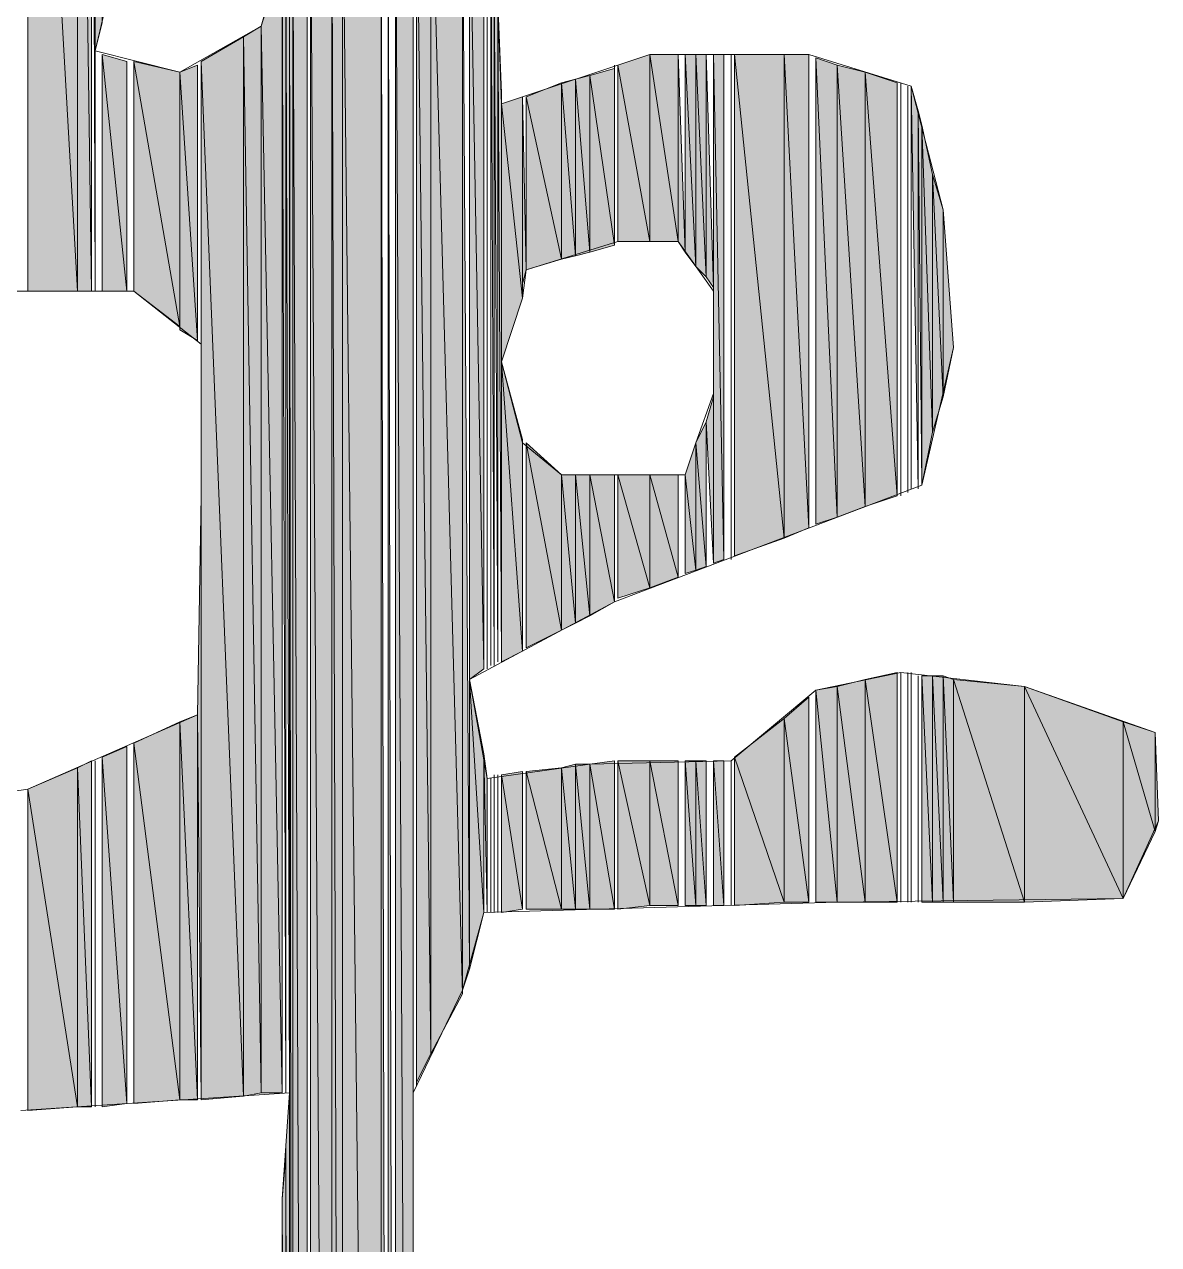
# Model space of a CAD drawing. Header units: millimetres. Extents: x -30643 to 86172, y -19411 to 63186.
# Drawn here: x 83473.8 to 83699.6, y 2570.2 to 2813.3 of the extents above; entities that cross this region are included whole.
import ezdxf

# ---------------------------------------------------------------- set-up
doc = ezdxf.new("R2010")
doc.units = ezdxf.units.MM

msp = doc.modelspace()

# ---------------------------------------------------------------- hatches: boundary and pattern name
h = msp.add_hatch(color=0)
h.dxf.hatch_style = 2
h.paths.add_polyline_path([(83487.83, 2760.15), (83487.83, 2980.4), (83487.12, 2976.18)])
h = msp.add_hatch(color=0)
h.dxf.hatch_style = 2
h.paths.add_polyline_path([(83487.83, 2808), (83489.23, 2813.63), (83487.83, 2980.4)])
h = msp.add_hatch(color=0)
h.dxf.hatch_style = 2
h.paths.add_polyline_path([(83487.12, 2760.15), (83487.12, 2976.18), (83484.31, 2957.88)])
h = msp.add_hatch(color=0)
h.dxf.hatch_style = 2
h.paths.add_polyline_path([(83484.31, 2760.15), (83484.31, 2957.88), (83484.31, 2936.07)])
h = msp.add_hatch(color=0)
h.dxf.hatch_style = 2
h.paths.add_polyline_path([(83484.31, 2760.15), (83487.12, 2760.15), (83484.31, 2957.88)])
h = msp.add_hatch(color=0)
h.dxf.hatch_style = 2
h.paths.add_polyline_path([(83484.31, 2760.15), (83484.31, 2936.07), (83474.46, 2934.66)])
h = msp.add_hatch(color=0)
h.dxf.hatch_style = 2
h.paths.add_polyline_path([(83474.46, 2760.15), (83484.31, 2760.15), (83474.46, 2934.66)])
h = msp.add_hatch(color=0)
h.dxf.hatch_style = 2
h.paths.add_polyline_path([(83551.16, 2182.43), (83551.16, 2849.51), (83547.64, 2848.81)])
h = msp.add_hatch(color=0)
h.dxf.hatch_style = 2
h.paths.add_polyline_path([(83551.16, 2337.94), (83551.16, 2389.31), (83551.16, 2849.51)])
h = msp.add_hatch(color=0)
h.dxf.hatch_style = 2
h.paths.add_polyline_path([(83554.68, 2608.15), (83554.68, 2850.92), (83551.86, 2850.22)])
h = msp.add_hatch(color=0)
h.dxf.hatch_style = 2
h.paths.add_polyline_path([(83551.86, 2602.52), (83554.68, 2608.15), (83551.86, 2850.22)])
h = msp.add_hatch(color=0)
h.dxf.hatch_style = 2
h.paths.add_polyline_path([(83554.68, 2608.15), (83561.01, 2620.12), (83554.68, 2850.92)])
h = msp.add_hatch(color=0)
h.dxf.hatch_style = 2
h.paths.add_polyline_path([(83561.01, 2620.12), (83561.01, 2844.59), (83554.68, 2850.92)])
h = msp.add_hatch(color=0)
h.dxf.hatch_style = 2
h.paths.add_polyline_path([(83544.83, 2164.13), (83544.83, 2848.11), (83537.09, 2846.7)])
h = msp.add_hatch(color=0)
h.dxf.hatch_style = 2
h.paths.add_polyline_path([(83544.83, 2164.13), (83546.23, 2166.24), (83544.83, 2848.11)])
h = msp.add_hatch(color=0)
h.dxf.hatch_style = 2
h.paths.add_polyline_path([(83546.23, 2166.24), (83547.64, 2168.35), (83546.23, 2848.81)])
h = msp.add_hatch(color=0)
h.dxf.hatch_style = 2
h.paths.add_polyline_path([(83547.64, 2168.35), (83551.16, 2182.43), (83547.64, 2848.81)])
h = msp.add_hatch(color=0)
h.dxf.hatch_style = 2
h.paths.add_polyline_path([(83530.05, 2165.54), (83530.05, 2845.29), (83527.23, 2835.44)])
h = msp.add_hatch(color=0)
h.dxf.hatch_style = 2
h.paths.add_polyline_path([(83534.97, 2157.8), (83534.97, 2846), (83530.75, 2845.29)])
h = msp.add_hatch(color=0)
h.dxf.hatch_style = 2
h.paths.add_polyline_path([(83530.75, 2164.13), (83534.97, 2157.8), (83530.75, 2845.29)])
h = msp.add_hatch(color=0)
h.dxf.hatch_style = 2
h.paths.add_polyline_path([(83537.09, 2154.28), (83537.09, 2846.7), (83534.97, 2846)])
h = msp.add_hatch(color=0)
h.dxf.hatch_style = 2
h.paths.add_polyline_path([(83534.97, 2157.8), (83537.09, 2154.28), (83534.97, 2846)])
h = msp.add_hatch(color=0)
h.dxf.hatch_style = 2
h.paths.add_polyline_path([(83537.09, 2154.28), (83544.83, 2164.13), (83537.09, 2846.7)])
h = msp.add_hatch(color=0)
h.dxf.hatch_style = 2
h.paths.add_polyline_path([(83561.01, 2620.82), (83562.42, 2625.04), (83561.01, 2844.59)])
h = msp.add_hatch(color=0)
h.dxf.hatch_style = 2
h.paths.add_polyline_path([(83562.42, 2682.74), (83565.23, 2684.85), (83562.42, 2843.18)])
h = msp.add_hatch(color=0)
h.dxf.hatch_style = 2
h.paths.add_polyline_path([(83565.23, 2684.85), (83565.23, 2840.37), (83562.42, 2843.18)])
h = msp.add_hatch(color=0)
h.dxf.hatch_style = 2
h.paths.add_polyline_path([(83567.34, 2685.56), (83567.34, 2827), (83566.64, 2839.66)])
h = msp.add_hatch(color=0)
h.dxf.hatch_style = 2
h.paths.add_polyline_path([(83527.23, 2190.87), (83527.23, 2835.44), (83526.53, 2833.33)])
h = msp.add_hatch(color=0)
h.dxf.hatch_style = 2
h.paths.add_polyline_path([(83527.23, 2190.87), (83530.05, 2165.54), (83527.23, 2835.44)])
h = msp.add_hatch(color=0)
h.dxf.hatch_style = 2
h.paths.add_polyline_path([(83526.53, 2600.41), (83526.53, 2833.33), (83525.83, 2831.22)])
h = msp.add_hatch(color=0)
h.dxf.hatch_style = 2
h.paths.add_polyline_path([(83526.53, 2196.5), (83527.23, 2190.87), (83526.53, 2833.33)])
h = msp.add_hatch(color=0)
h.dxf.hatch_style = 2
h.paths.add_polyline_path([(83525.83, 2600.41), (83525.83, 2830.52), (83525.12, 2828.4)])
h = msp.add_hatch(color=0)
h.dxf.hatch_style = 2
h.paths.add_polyline_path([(83525.12, 2600.41), (83525.12, 2828.4), (83525.12, 2826.29)])
h = msp.add_hatch(color=0)
h.dxf.hatch_style = 2
h.paths.add_polyline_path([(83525.12, 2600.41), (83525.12, 2826.29), (83520.9, 2812.92)])
h = msp.add_hatch(color=0)
h.dxf.hatch_style = 2
h.paths.add_polyline_path([(83568.05, 2686.26), (83568.05, 2817.85), (83567.34, 2827)])
h = msp.add_hatch(color=0)
h.dxf.hatch_style = 2
h.paths.add_polyline_path([(83568.75, 2686.26), (83568.75, 2799.55), (83568.05, 2817.85)])
h = msp.add_hatch(color=0)
h.dxf.hatch_style = 2
h.paths.add_polyline_path([(83520.9, 2600.41), (83520.9, 2812.92), (83517.38, 2810.81)])
h = msp.add_hatch(color=0)
h.dxf.hatch_style = 2
h.paths.add_polyline_path([(83520.9, 2600.41), (83525.12, 2600.41), (83520.9, 2812.92)])
h = msp.add_hatch(color=0)
h.dxf.hatch_style = 2
h.paths.add_polyline_path([(83517.38, 2599.71), (83517.38, 2810.81), (83508.94, 2805.89)])
h = msp.add_hatch(color=0)
h.dxf.hatch_style = 2
h.paths.add_polyline_path([(83517.38, 2599.71), (83520.9, 2600.41), (83517.38, 2810.81)])
h = msp.add_hatch(color=0)
h.dxf.hatch_style = 2
h.paths.add_polyline_path([(83489.23, 2760.15), (83494.16, 2760.15), (83489.23, 2807.29)])
h = msp.add_hatch(color=0)
h.dxf.hatch_style = 2
h.paths.add_polyline_path([(83494.16, 2760.15), (83494.16, 2805.89), (83489.23, 2807.29)])
h = msp.add_hatch(color=0)
h.dxf.hatch_style = 2
h.paths.add_polyline_path([(83495.57, 2760.15), (83504.72, 2753.11), (83495.57, 2805.89)])
h = msp.add_hatch(color=0)
h.dxf.hatch_style = 2
h.paths.add_polyline_path([(83504.72, 2753.11), (83504.72, 2803.78), (83495.57, 2805.89)])
h = msp.add_hatch(color=0)
h.dxf.hatch_style = 2
h.paths.add_polyline_path([(83508.94, 2599.01), (83517.38, 2599.71), (83508.94, 2805.89)])
h = msp.add_hatch(color=0)
h.dxf.hatch_style = 2
h.paths.add_polyline_path([(83598.3, 2770), (83598.3, 2807.29), (83591.97, 2805.18)])
h = msp.add_hatch(color=0)
h.dxf.hatch_style = 2
h.paths.add_polyline_path([(83598.3, 2770), (83603.93, 2770), (83598.3, 2807.29)])
h = msp.add_hatch(color=0)
h.dxf.hatch_style = 2
h.paths.add_polyline_path([(83603.93, 2770), (83603.93, 2807.29), (83598.3, 2807.29)])
h = msp.add_hatch(color=0)
h.dxf.hatch_style = 2
h.paths.add_polyline_path([(83603.93, 2770), (83605.34, 2767.89), (83603.93, 2807.29)])
h = msp.add_hatch(color=0)
h.dxf.hatch_style = 2
h.paths.add_polyline_path([(83605.34, 2767.89), (83607.45, 2765.07), (83605.34, 2807.29)])
h = msp.add_hatch(color=0)
h.dxf.hatch_style = 2
h.paths.add_polyline_path([(83607.45, 2765.07), (83607.45, 2807.29), (83605.34, 2807.29)])
h = msp.add_hatch(color=0)
h.dxf.hatch_style = 2
h.paths.add_polyline_path([(83607.45, 2765.07), (83609.56, 2762.96), (83607.45, 2807.29)])
h = msp.add_hatch(color=0)
h.dxf.hatch_style = 2
h.paths.add_polyline_path([(83609.56, 2762.96), (83609.56, 2807.29), (83607.45, 2807.29)])
h = msp.add_hatch(color=0)
h.dxf.hatch_style = 2
h.paths.add_polyline_path([(83609.56, 2762.96), (83610.97, 2760.85), (83609.56, 2807.29)])
h = msp.add_hatch(color=0)
h.dxf.hatch_style = 2
h.paths.add_polyline_path([(83610.97, 2705.96), (83613.08, 2706.67), (83610.97, 2807.29)])
h = msp.add_hatch(color=0)
h.dxf.hatch_style = 2
h.paths.add_polyline_path([(83613.08, 2706.67), (83613.08, 2807.29), (83610.97, 2807.29)])
h = msp.add_hatch(color=0)
h.dxf.hatch_style = 2
h.paths.add_polyline_path([(83615.19, 2707.37), (83625.04, 2710.89), (83615.19, 2807.29)])
h = msp.add_hatch(color=0)
h.dxf.hatch_style = 2
h.paths.add_polyline_path([(83625.04, 2710.89), (83625.04, 2807.29), (83615.19, 2807.29)])
h = msp.add_hatch(color=0)
h.dxf.hatch_style = 2
h.paths.add_polyline_path([(83625.04, 2710.89), (83629.97, 2713), (83625.04, 2807.29)])
h = msp.add_hatch(color=0)
h.dxf.hatch_style = 2
h.paths.add_polyline_path([(83629.97, 2713), (83629.97, 2807.29), (83625.04, 2807.29)])
h = msp.add_hatch(color=0)
h.dxf.hatch_style = 2
h.paths.add_polyline_path([(83631.38, 2713.7), (83635.6, 2715.11), (83631.38, 2806.59)])
h = msp.add_hatch(color=0)
h.dxf.hatch_style = 2
h.paths.add_polyline_path([(83635.6, 2715.11), (83635.6, 2805.18), (83631.38, 2806.59)])
h = msp.add_hatch(color=0)
h.dxf.hatch_style = 2
h.paths.add_polyline_path([(83508.23, 2750.3), (83508.23, 2805.18), (83504.72, 2803.78)])
h = msp.add_hatch(color=0)
h.dxf.hatch_style = 2
h.paths.add_polyline_path([(83504.72, 2752.41), (83508.23, 2750.3), (83504.72, 2803.78)])
h = msp.add_hatch(color=0)
h.dxf.hatch_style = 2
h.paths.add_polyline_path([(83591.27, 2769.3), (83591.27, 2804.48), (83586.34, 2803.07)])
h = msp.add_hatch(color=0)
h.dxf.hatch_style = 2
h.paths.add_polyline_path([(83591.97, 2770), (83598.3, 2770), (83591.97, 2805.18)])
h = msp.add_hatch(color=0)
h.dxf.hatch_style = 2
h.paths.add_polyline_path([(83635.6, 2715.11), (83641.23, 2717.22), (83635.6, 2805.18)])
h = msp.add_hatch(color=0)
h.dxf.hatch_style = 2
h.paths.add_polyline_path([(83641.23, 2717.22), (83641.23, 2803.78), (83635.6, 2805.18)])
h = msp.add_hatch(color=0)
h.dxf.hatch_style = 2
h.paths.add_polyline_path([(83641.23, 2717.22), (83647.56, 2719.33), (83641.23, 2803.78)])
h = msp.add_hatch(color=0)
h.dxf.hatch_style = 2
h.paths.add_polyline_path([(83647.56, 2719.33), (83647.56, 2801.66), (83641.23, 2803.78)])
h = msp.add_hatch(color=0)
h.dxf.hatch_style = 2
h.paths.add_polyline_path([(83580.71, 2766.48), (83580.71, 2801.66), (83573.68, 2798.85)])
h = msp.add_hatch(color=0)
h.dxf.hatch_style = 2
h.paths.add_polyline_path([(83583.53, 2767.18), (83583.53, 2802.37), (83580.71, 2801.66)])
h = msp.add_hatch(color=0)
h.dxf.hatch_style = 2
h.paths.add_polyline_path([(83580.71, 2766.48), (83583.53, 2767.18), (83580.71, 2801.66)])
h = msp.add_hatch(color=0)
h.dxf.hatch_style = 2
h.paths.add_polyline_path([(83586.34, 2767.89), (83586.34, 2803.07), (83583.53, 2802.37)])
h = msp.add_hatch(color=0)
h.dxf.hatch_style = 2
h.paths.add_polyline_path([(83583.53, 2767.18), (83586.34, 2767.89), (83583.53, 2802.37)])
h = msp.add_hatch(color=0)
h.dxf.hatch_style = 2
h.paths.add_polyline_path([(83586.34, 2767.89), (83591.27, 2769.3), (83586.34, 2803.07)])
h = msp.add_hatch(color=0)
h.dxf.hatch_style = 2
h.paths.add_polyline_path([(83651.78, 2720.74), (83651.78, 2796.04), (83650.38, 2800.96)])
h = msp.add_hatch(color=0)
h.dxf.hatch_style = 2
h.paths.add_polyline_path([(83568.75, 2746.07), (83568.75, 2797.44), (83568.75, 2799.55)])
h = msp.add_hatch(color=0)
h.dxf.hatch_style = 2
h.paths.add_polyline_path([(83572.97, 2758.74), (83572.97, 2798.85), (83568.75, 2797.44)])
h = msp.add_hatch(color=0)
h.dxf.hatch_style = 2
h.paths.add_polyline_path([(83572.97, 2758.74), (83572.97, 2761.56), (83572.97, 2798.85)])
h = msp.add_hatch(color=0)
h.dxf.hatch_style = 2
h.paths.add_polyline_path([(83572.97, 2761.56), (83573.68, 2764.37), (83572.97, 2798.85)])
h = msp.add_hatch(color=0)
h.dxf.hatch_style = 2
h.paths.add_polyline_path([(83573.68, 2764.37), (83580.71, 2766.48), (83573.68, 2798.85)])
h = msp.add_hatch(color=0)
h.dxf.hatch_style = 2
h.paths.add_polyline_path([(83568.75, 2746.07), (83572.97, 2758.74), (83568.75, 2797.44)])
h = msp.add_hatch(color=0)
h.dxf.hatch_style = 2
h.paths.add_polyline_path([(83652.49, 2721.45), (83652.49, 2793.22), (83651.78, 2796.04)])
h = msp.add_hatch(color=0)
h.dxf.hatch_style = 2
h.paths.add_polyline_path([(83652.49, 2721.45), (83654.6, 2732), (83652.49, 2793.22)])
h = msp.add_hatch(color=0)
h.dxf.hatch_style = 2
h.paths.add_polyline_path([(83654.6, 2732), (83654.6, 2783.37), (83652.49, 2793.22)])
h = msp.add_hatch(color=0)
h.dxf.hatch_style = 2
h.paths.add_polyline_path([(83654.6, 2732), (83656.71, 2739.04), (83654.6, 2783.37)])
h = msp.add_hatch(color=0)
h.dxf.hatch_style = 2
h.paths.add_polyline_path([(83656.71, 2739.04), (83656.71, 2776.33), (83654.6, 2783.37)])
h = msp.add_hatch(color=0)
h.dxf.hatch_style = 2
h.paths.add_polyline_path([(83656.71, 2739.04), (83658.82, 2748.89), (83656.71, 2776.33)])
h = msp.add_hatch(color=0)
h.dxf.hatch_style = 2
h.paths.add_polyline_path([(83568.75, 2686.26), (83572.97, 2688.37), (83568.75, 2746.07)])
h = msp.add_hatch(color=0)
h.dxf.hatch_style = 2
h.paths.add_polyline_path([(83572.97, 2688.37), (83572.97, 2730.59), (83568.75, 2746.07)])
h = msp.add_hatch(color=0)
h.dxf.hatch_style = 2
h.paths.add_polyline_path([(83610.97, 2705.96), (83610.97, 2739.04), (83609.56, 2734.11)])
h = msp.add_hatch(color=0)
h.dxf.hatch_style = 2
h.paths.add_polyline_path([(83609.56, 2705.26), (83609.56, 2734.11), (83607.45, 2729.89)])
h = msp.add_hatch(color=0)
h.dxf.hatch_style = 2
h.paths.add_polyline_path([(83573.68, 2689.08), (83580.71, 2692.59), (83573.68, 2729.89)])
h = msp.add_hatch(color=0)
h.dxf.hatch_style = 2
h.paths.add_polyline_path([(83580.71, 2692.59), (83580.71, 2723.56), (83573.68, 2729.89)])
h = msp.add_hatch(color=0)
h.dxf.hatch_style = 2
h.paths.add_polyline_path([(83607.45, 2704.56), (83607.45, 2729.89), (83605.34, 2723.56)])
h = msp.add_hatch(color=0)
h.dxf.hatch_style = 2
h.paths.add_polyline_path([(83607.45, 2704.56), (83609.56, 2705.26), (83607.45, 2729.89)])
h = msp.add_hatch(color=0)
h.dxf.hatch_style = 2
h.paths.add_polyline_path([(83580.71, 2692.59), (83583.53, 2694), (83580.71, 2723.56)])
h = msp.add_hatch(color=0)
h.dxf.hatch_style = 2
h.paths.add_polyline_path([(83583.53, 2694), (83583.53, 2723.56), (83580.71, 2723.56)])
h = msp.add_hatch(color=0)
h.dxf.hatch_style = 2
h.paths.add_polyline_path([(83583.53, 2694), (83586.34, 2695.41), (83583.53, 2723.56)])
h = msp.add_hatch(color=0)
h.dxf.hatch_style = 2
h.paths.add_polyline_path([(83586.34, 2695.41), (83586.34, 2723.56), (83583.53, 2723.56)])
h = msp.add_hatch(color=0)
h.dxf.hatch_style = 2
h.paths.add_polyline_path([(83586.34, 2695.41), (83591.27, 2698.22), (83586.34, 2723.56)])
h = msp.add_hatch(color=0)
h.dxf.hatch_style = 2
h.paths.add_polyline_path([(83591.27, 2698.22), (83591.27, 2723.56), (83586.34, 2723.56)])
h = msp.add_hatch(color=0)
h.dxf.hatch_style = 2
h.paths.add_polyline_path([(83591.97, 2698.93), (83598.3, 2701.04), (83591.97, 2723.56)])
h = msp.add_hatch(color=0)
h.dxf.hatch_style = 2
h.paths.add_polyline_path([(83598.3, 2701.04), (83598.3, 2723.56), (83591.97, 2723.56)])
h = msp.add_hatch(color=0)
h.dxf.hatch_style = 2
h.paths.add_polyline_path([(83598.3, 2701.04), (83603.93, 2703.15), (83598.3, 2723.56)])
h = msp.add_hatch(color=0)
h.dxf.hatch_style = 2
h.paths.add_polyline_path([(83603.93, 2703.15), (83603.93, 2723.56), (83598.3, 2723.56)])
h = msp.add_hatch(color=0)
h.dxf.hatch_style = 2
h.paths.add_polyline_path([(83605.34, 2703.85), (83607.45, 2704.56), (83605.34, 2723.56)])
h = msp.add_hatch(color=0)
h.dxf.hatch_style = 2
h.paths.add_polyline_path([(83508.94, 2599.01), (83508.94, 2719.33), (83508.23, 2675.71)])
h = msp.add_hatch(color=0)
h.dxf.hatch_style = 2
h.paths.add_polyline_path([(83647.56, 2638.41), (83647.56, 2684.15), (83641.23, 2682.74)])
h = msp.add_hatch(color=0)
h.dxf.hatch_style = 2
h.paths.add_polyline_path([(83562.42, 2625.04), (83565.23, 2636.3), (83562.42, 2682.74)])
h = msp.add_hatch(color=0)
h.dxf.hatch_style = 2
h.paths.add_polyline_path([(83565.23, 2636.3), (83565.23, 2667.97), (83562.42, 2682.74)])
h = msp.add_hatch(color=0)
h.dxf.hatch_style = 2
h.paths.add_polyline_path([(83641.23, 2638.41), (83641.23, 2682.74), (83635.6, 2681.34)])
h = msp.add_hatch(color=0)
h.dxf.hatch_style = 2
h.paths.add_polyline_path([(83641.23, 2638.41), (83647.56, 2638.41), (83641.23, 2682.74)])
h = msp.add_hatch(color=0)
h.dxf.hatch_style = 2
h.paths.add_polyline_path([(83652.49, 2638.41), (83654.6, 2638.41), (83652.49, 2683.45)])
h = msp.add_hatch(color=0)
h.dxf.hatch_style = 2
h.paths.add_polyline_path([(83654.6, 2638.41), (83654.6, 2683.45), (83652.49, 2683.45)])
h = msp.add_hatch(color=0)
h.dxf.hatch_style = 2
h.paths.add_polyline_path([(83654.6, 2638.41), (83656.71, 2638.41), (83654.6, 2683.45)])
h = msp.add_hatch(color=0)
h.dxf.hatch_style = 2
h.paths.add_polyline_path([(83656.71, 2638.41), (83656.71, 2683.45), (83654.6, 2683.45)])
h = msp.add_hatch(color=0)
h.dxf.hatch_style = 2
h.paths.add_polyline_path([(83656.71, 2638.41), (83658.82, 2638.41), (83656.71, 2683.45)])
h = msp.add_hatch(color=0)
h.dxf.hatch_style = 2
h.paths.add_polyline_path([(83658.82, 2638.41), (83658.82, 2682.74), (83656.71, 2683.45)])
h = msp.add_hatch(color=0)
h.dxf.hatch_style = 2
h.paths.add_polyline_path([(83658.82, 2638.41), (83672.9, 2638.41), (83658.82, 2682.74)])
h = msp.add_hatch(color=0)
h.dxf.hatch_style = 2
h.paths.add_polyline_path([(83672.9, 2638.41), (83672.9, 2681.34), (83658.82, 2682.74)])
h = msp.add_hatch(color=0)
h.dxf.hatch_style = 2
h.paths.add_polyline_path([(83629.97, 2638.41), (83629.97, 2679.22), (83625.04, 2675)])
h = msp.add_hatch(color=0)
h.dxf.hatch_style = 2
h.paths.add_polyline_path([(83635.6, 2638.41), (83635.6, 2681.34), (83631.38, 2680.63)])
h = msp.add_hatch(color=0)
h.dxf.hatch_style = 2
h.paths.add_polyline_path([(83631.38, 2638.41), (83635.6, 2638.41), (83631.38, 2680.63)])
h = msp.add_hatch(color=0)
h.dxf.hatch_style = 2
h.paths.add_polyline_path([(83635.6, 2638.41), (83641.23, 2638.41), (83635.6, 2681.34)])
h = msp.add_hatch(color=0)
h.dxf.hatch_style = 2
h.paths.add_polyline_path([(83672.9, 2638.41), (83692.6, 2639.11), (83672.9, 2681.34)])
h = msp.add_hatch(color=0)
h.dxf.hatch_style = 2
h.paths.add_polyline_path([(83692.6, 2639.11), (83692.6, 2674.3), (83672.9, 2681.34)])
h = msp.add_hatch(color=0)
h.dxf.hatch_style = 2
h.paths.add_polyline_path([(83508.23, 2599.01), (83508.23, 2675.71), (83504.72, 2674.3)])
h = msp.add_hatch(color=0)
h.dxf.hatch_style = 2
h.paths.add_polyline_path([(83625.04, 2638.41), (83625.04, 2675), (83615.19, 2667.26)])
h = msp.add_hatch(color=0)
h.dxf.hatch_style = 2
h.paths.add_polyline_path([(83625.04, 2638.41), (83629.97, 2638.41), (83625.04, 2675)])
h = msp.add_hatch(color=0)
h.dxf.hatch_style = 2
h.paths.add_polyline_path([(83504.72, 2599.01), (83504.72, 2674.3), (83495.57, 2670.08)])
h = msp.add_hatch(color=0)
h.dxf.hatch_style = 2
h.paths.add_polyline_path([(83504.72, 2599.01), (83508.23, 2599.01), (83504.72, 2674.3)])
h = msp.add_hatch(color=0)
h.dxf.hatch_style = 2
h.paths.add_polyline_path([(83692.6, 2639.11), (83698.93, 2652.48), (83692.6, 2674.3)])
h = msp.add_hatch(color=0)
h.dxf.hatch_style = 2
h.paths.add_polyline_path([(83698.93, 2652.48), (83698.93, 2672.19), (83692.6, 2674.3)])
h = msp.add_hatch(color=0)
h.dxf.hatch_style = 2
h.paths.add_polyline_path([(83698.93, 2652.48), (83699.63, 2654.6), (83698.93, 2672.19)])
h = msp.add_hatch(color=0)
h.dxf.hatch_style = 2
h.paths.add_polyline_path([(83495.57, 2598.3), (83504.72, 2599.01), (83495.57, 2670.08)])
h = msp.add_hatch(color=0)
h.dxf.hatch_style = 2
h.paths.add_polyline_path([(83494.16, 2598.3), (83494.16, 2669.37), (83489.23, 2667.26)])
h = msp.add_hatch(color=0)
h.dxf.hatch_style = 2
h.paths.add_polyline_path([(83489.23, 2597.6), (83494.16, 2598.3), (83489.23, 2667.26)])
h = msp.add_hatch(color=0)
h.dxf.hatch_style = 2
h.paths.add_polyline_path([(83565.94, 2636.3), (83565.94, 2663.04), (83565.23, 2667.97)])
h = msp.add_hatch(color=0)
h.dxf.hatch_style = 2
h.paths.add_polyline_path([(83615.19, 2637.71), (83625.04, 2638.41), (83615.19, 2667.26)])
h = msp.add_hatch(color=0)
h.dxf.hatch_style = 2
h.paths.add_polyline_path([(83484.31, 2597.6), (83484.31, 2665.15), (83474.46, 2660.93)])
h = msp.add_hatch(color=0)
h.dxf.hatch_style = 2
h.paths.add_polyline_path([(83487.12, 2597.6), (83487.12, 2666.56), (83484.31, 2665.15)])
h = msp.add_hatch(color=0)
h.dxf.hatch_style = 2
h.paths.add_polyline_path([(83484.31, 2597.6), (83487.12, 2597.6), (83484.31, 2665.15)])
h = msp.add_hatch(color=0)
h.dxf.hatch_style = 2
h.paths.add_polyline_path([(83580.71, 2637), (83580.71, 2665.15), (83573.68, 2664.45)])
h = msp.add_hatch(color=0)
h.dxf.hatch_style = 2
h.paths.add_polyline_path([(83583.53, 2637), (83583.53, 2665.85), (83580.71, 2665.15)])
h = msp.add_hatch(color=0)
h.dxf.hatch_style = 2
h.paths.add_polyline_path([(83580.71, 2637), (83583.53, 2637), (83580.71, 2665.15)])
h = msp.add_hatch(color=0)
h.dxf.hatch_style = 2
h.paths.add_polyline_path([(83583.53, 2637), (83586.34, 2637), (83583.53, 2665.85)])
h = msp.add_hatch(color=0)
h.dxf.hatch_style = 2
h.paths.add_polyline_path([(83586.34, 2637), (83586.34, 2665.85), (83583.53, 2665.85)])
h = msp.add_hatch(color=0)
h.dxf.hatch_style = 2
h.paths.add_polyline_path([(83591.27, 2637), (83591.27, 2666.56), (83586.34, 2665.85)])
h = msp.add_hatch(color=0)
h.dxf.hatch_style = 2
h.paths.add_polyline_path([(83586.34, 2637), (83591.27, 2637), (83586.34, 2665.85)])
h = msp.add_hatch(color=0)
h.dxf.hatch_style = 2
h.paths.add_polyline_path([(83591.97, 2637), (83598.3, 2637.71), (83591.97, 2666.56)])
h = msp.add_hatch(color=0)
h.dxf.hatch_style = 2
h.paths.add_polyline_path([(83598.3, 2637.71), (83598.3, 2666.56), (83591.97, 2666.56)])
h = msp.add_hatch(color=0)
h.dxf.hatch_style = 2
h.paths.add_polyline_path([(83598.3, 2637.71), (83603.93, 2637.71), (83598.3, 2666.56)])
h = msp.add_hatch(color=0)
h.dxf.hatch_style = 2
h.paths.add_polyline_path([(83603.93, 2637.71), (83603.93, 2666.56), (83598.3, 2666.56)])
h = msp.add_hatch(color=0)
h.dxf.hatch_style = 2
h.paths.add_polyline_path([(83605.34, 2637.71), (83607.45, 2637.71), (83605.34, 2666.56)])
h = msp.add_hatch(color=0)
h.dxf.hatch_style = 2
h.paths.add_polyline_path([(83607.45, 2637.71), (83607.45, 2666.56), (83605.34, 2666.56)])
h = msp.add_hatch(color=0)
h.dxf.hatch_style = 2
h.paths.add_polyline_path([(83607.45, 2637.71), (83609.56, 2637.71), (83607.45, 2666.56)])
h = msp.add_hatch(color=0)
h.dxf.hatch_style = 2
h.paths.add_polyline_path([(83609.56, 2637.71), (83609.56, 2666.56), (83607.45, 2666.56)])
h = msp.add_hatch(color=0)
h.dxf.hatch_style = 2
h.paths.add_polyline_path([(83610.97, 2637.71), (83613.08, 2637.71), (83610.97, 2666.56)])
h = msp.add_hatch(color=0)
h.dxf.hatch_style = 2
h.paths.add_polyline_path([(83613.08, 2637.71), (83613.08, 2666.56), (83610.97, 2666.56)])
h = msp.add_hatch(color=0)
h.dxf.hatch_style = 2
h.paths.add_polyline_path([(83572.97, 2637), (83572.97, 2664.45), (83568.75, 2663.74)])
h = msp.add_hatch(color=0)
h.dxf.hatch_style = 2
h.paths.add_polyline_path([(83568.75, 2636.3), (83572.97, 2637), (83568.75, 2663.74)])
h = msp.add_hatch(color=0)
h.dxf.hatch_style = 2
h.paths.add_polyline_path([(83573.68, 2637), (83580.71, 2637), (83573.68, 2664.45)])
h = msp.add_hatch(color=0)
h.dxf.hatch_style = 2
h.paths.add_polyline_path([(83474.46, 2596.89), (83484.31, 2597.6), (83474.46, 2660.93)])
h = msp.add_hatch(color=0)
h.dxf.hatch_style = 2
h.paths.add_polyline_path([(83526.53, 2196.5), (83526.53, 2600.41), (83525.83, 2589.86)])
h = msp.add_hatch(color=0)
h.dxf.hatch_style = 2
h.paths.add_polyline_path([(83525.83, 2203.54), (83525.83, 2589.86), (83525.83, 2587.75)])
h = msp.add_hatch(color=0)
h.dxf.hatch_style = 2
h.paths.add_polyline_path([(83525.83, 2203.54), (83526.53, 2196.5), (83525.83, 2589.86)])
h = msp.add_hatch(color=0)
h.dxf.hatch_style = 2
h.paths.add_polyline_path([(83525.83, 2421.68), (83525.83, 2587.75), (83525.12, 2579.3)])
h = msp.add_hatch(color=0)
h.dxf.hatch_style = 2
h.paths.add_polyline_path([(83525.83, 2210.57), (83525.83, 2203.54), (83525.83, 2587.75)])
h = msp.add_hatch(color=0)
h.dxf.hatch_style = 2
h.paths.add_polyline_path([(83525.12, 2461.08), (83525.83, 2421.68), (83525.12, 2579.3)])
h = msp.add_hatch(color=0)
h.dxf.hatch_style = 2
h.paths.add_polyline_path([(83525.12, 2461.08), (83525.12, 2578.6), (83525.12, 2501.19)])

# ---------------------------------------------------------------- linework, layer by layer
at = {"color": 0, "lineweight": 0}
for points in [[(83487.83, 2760.15), (83487.83, 2980.4), (83487.12, 2976.18)], [(83487.83, 2808), (83489.23, 2813.63), (83487.83, 2980.4)], [(83487.12, 2760.15), (83487.12, 2976.18), (83484.31, 2957.88)], [(83487.12, 2760.15), (83487.12, 2976.18)], [(83484.31, 2760.15), (83484.31, 2957.88), (83484.31, 2936.07)], [(83484.31, 2760.15), (83487.12, 2760.15), (83484.31, 2957.88)], [(83484.31, 2760.15), (83484.31, 2936.07), (83474.46, 2934.66)], [(83474.46, 2760.15), (83474.46, 2934.66)], [(83474.46, 2760.15), (83484.31, 2760.15), (83474.46, 2934.66)], [(83484.31, 2760.15), (83484.31, 2936.07)], [(83551.16, 2182.43), (83551.16, 2849.51), (83547.64, 2848.81)], [(83551.16, 2337.94), (83551.16, 2389.31), (83551.16, 2849.51)], [(83551.16, 2389.31), (83551.16, 2849.51)], [(83551.16, 2600.41), (83551.16, 2849.51)], [(83554.68, 2608.15), (83554.68, 2850.92), (83551.86, 2850.22)], [(83551.86, 2601.82), (83551.86, 2850.22)], [(83551.86, 2601.82), (83551.86, 2850.22)], [(83551.86, 2602.52), (83551.86, 2850.22)], [(83551.86, 2602.52), (83554.68, 2608.15), (83551.86, 2850.22)], [(83554.68, 2608.15), (83561.01, 2620.12), (83554.68, 2850.92)], [(83561.01, 2620.12), (83561.01, 2844.59), (83554.68, 2850.92)], [(83544.83, 2164.13), (83544.83, 2848.11), (83537.09, 2846.7)], [(83544.83, 2164.13), (83546.23, 2166.24), (83544.83, 2848.11)], [(83546.23, 2166.24), (83546.23, 2848.81)], [(83546.23, 2166.24), (83547.64, 2168.35), (83546.23, 2848.81)], [(83547.64, 2168.35), (83547.64, 2848.81)], [(83547.64, 2168.35), (83551.16, 2182.43), (83547.64, 2848.81)], [(83530.05, 2165.54), (83530.05, 2845.29), (83527.23, 2835.44)], [(83530.05, 2165.54), (83530.05, 2845.29)], [(83534.97, 2157.8), (83534.97, 2846), (83530.75, 2845.29)], [(83530.75, 2164.13), (83530.75, 2845.29)], [(83530.75, 2164.13), (83534.97, 2157.8), (83530.75, 2845.29)], [(83537.09, 2154.28), (83537.09, 2846.7), (83534.97, 2846)], [(83534.97, 2157.8), (83537.09, 2154.28), (83534.97, 2846)], [(83537.09, 2154.28), (83544.83, 2164.13), (83537.09, 2846.7)], [(83561.01, 2620.12), (83561.01, 2844.59)], [(83561.01, 2620.82), (83561.01, 2844.59)], [(83561.01, 2620.82), (83562.42, 2625.04), (83561.01, 2844.59)], [(83562.42, 2625.04), (83562.42, 2843.18)], [(83562.42, 2682.74), (83565.23, 2684.85), (83562.42, 2843.18)], [(83565.23, 2684.85), (83565.23, 2840.37), (83562.42, 2843.18)], [(83565.23, 2684.85), (83565.23, 2840.37)], [(83565.94, 2684.85), (83565.94, 2839.66)], [(83565.94, 2684.85), (83565.94, 2839.66)], [(83566.64, 2685.56), (83566.64, 2839.66)], [(83566.64, 2685.56), (83566.64, 2839.66)], [(83567.34, 2685.56), (83567.34, 2827), (83566.64, 2839.66)], [(83527.23, 2190.87), (83527.23, 2835.44), (83526.53, 2833.33)], [(83527.23, 2190.87), (83530.05, 2165.54), (83527.23, 2835.44)], [(83526.53, 2600.41), (83526.53, 2833.33), (83525.83, 2831.22)], [(83526.53, 2196.5), (83527.23, 2190.87), (83526.53, 2833.33)], [(83525.83, 2600.41), (83525.83, 2830.52), (83525.12, 2828.4)], [(83525.83, 2600.41), (83525.83, 2831.22)], [(83525.83, 2600.41), (83525.83, 2831.22)], [(83525.83, 2600.41), (83525.83, 2830.52)], [(83525.12, 2600.41), (83525.12, 2828.4), (83525.12, 2826.29)], [(83525.12, 2600.41), (83525.12, 2828.4)], [(83525.12, 2600.41), (83525.12, 2828.4)], [(83525.12, 2600.41), (83525.12, 2828.4)], [(83525.12, 2600.41), (83525.12, 2826.29), (83520.9, 2812.92)], [(83525.12, 2600.41), (83525.12, 2826.29)], [(83567.34, 2685.56), (83567.34, 2827)], [(83568.05, 2686.26), (83568.05, 2817.85), (83567.34, 2827)], [(83568.05, 2686.26), (83568.05, 2817.85)], [(83568.75, 2686.26), (83568.75, 2799.55), (83568.05, 2817.85)], [(83520.9, 2600.41), (83520.9, 2812.92), (83517.38, 2810.81)], [(83520.9, 2600.41), (83525.12, 2600.41), (83520.9, 2812.92)], [(83517.38, 2599.71), (83517.38, 2810.81), (83508.94, 2805.89)], [(83517.38, 2599.71), (83520.9, 2600.41), (83517.38, 2810.81)], [(83487.83, 2760.15), (83487.83, 2808)], [(83489.23, 2760.15), (83489.23, 2807.29)], [(83489.23, 2760.15), (83494.16, 2760.15), (83489.23, 2807.29)], [(83494.16, 2760.15), (83494.16, 2805.89), (83489.23, 2807.29)], [(83494.16, 2760.15), (83494.16, 2805.89)], [(83495.57, 2760.15), (83495.57, 2805.89)], [(83495.57, 2760.15), (83504.72, 2753.11), (83495.57, 2805.89)], [(83504.72, 2753.11), (83504.72, 2803.78), (83495.57, 2805.89)], [(83508.94, 2749.59), (83508.94, 2805.89)], [(83508.94, 2599.01), (83517.38, 2599.71), (83508.94, 2805.89)], [(83598.3, 2770), (83598.3, 2807.29), (83591.97, 2805.18)], [(83598.3, 2770), (83603.93, 2770), (83598.3, 2807.29)], [(83603.93, 2770), (83603.93, 2807.29), (83598.3, 2807.29)], [(83603.93, 2770), (83605.34, 2767.89), (83603.93, 2807.29)], [(83605.34, 2767.89), (83605.34, 2807.29)], [(83605.34, 2767.89), (83607.45, 2765.07), (83605.34, 2807.29)], [(83607.45, 2765.07), (83607.45, 2807.29), (83605.34, 2807.29)], [(83607.45, 2765.07), (83609.56, 2762.96), (83607.45, 2807.29)], [(83609.56, 2762.96), (83609.56, 2807.29), (83607.45, 2807.29)], [(83609.56, 2762.96), (83610.97, 2760.85), (83609.56, 2807.29)], [(83610.97, 2760.85), (83610.97, 2807.29)], [(83610.97, 2760.85), (83610.97, 2807.29)], [(83610.97, 2760.15), (83610.97, 2807.29)], [(83610.97, 2705.96), (83613.08, 2706.67), (83610.97, 2807.29)], [(83613.08, 2706.67), (83613.08, 2807.29), (83610.97, 2807.29)], [(83613.08, 2706.67), (83613.08, 2807.29)], [(83614.49, 2706.67), (83614.49, 2807.29)], [(83614.49, 2706.67), (83614.49, 2807.29)], [(83615.19, 2707.37), (83615.19, 2807.29)], [(83615.19, 2707.37), (83625.04, 2710.89), (83615.19, 2807.29)], [(83625.04, 2710.89), (83625.04, 2807.29), (83615.19, 2807.29)], [(83625.04, 2710.89), (83629.97, 2713), (83625.04, 2807.29)], [(83629.97, 2713), (83629.97, 2807.29), (83625.04, 2807.29)], [(83629.97, 2713), (83629.97, 2807.29)], [(83631.38, 2713.7), (83631.38, 2806.59)], [(83631.38, 2713.7), (83631.38, 2806.59)], [(83631.38, 2713.7), (83631.38, 2806.59)], [(83631.38, 2713.7), (83635.6, 2715.11), (83631.38, 2806.59)], [(83635.6, 2715.11), (83635.6, 2805.18), (83631.38, 2806.59)], [(83508.23, 2750.3), (83508.23, 2805.18), (83504.72, 2803.78)], [(83504.72, 2753.11), (83504.72, 2803.78)], [(83504.72, 2752.41), (83504.72, 2803.78)], [(83504.72, 2752.41), (83508.23, 2750.3), (83504.72, 2803.78)], [(83508.23, 2750.3), (83508.23, 2805.18)], [(83591.27, 2769.3), (83591.27, 2804.48), (83586.34, 2803.07)], [(83591.27, 2769.3), (83591.27, 2805.18)], [(83591.27, 2769.3), (83591.27, 2805.18)], [(83591.27, 2769.3), (83591.27, 2804.48)], [(83591.27, 2769.3), (83591.27, 2804.48)], [(83591.27, 2769.3), (83591.27, 2804.48)], [(83591.97, 2770), (83591.97, 2805.18)], [(83591.97, 2770), (83598.3, 2770), (83591.97, 2805.18)], [(83635.6, 2715.11), (83641.23, 2717.22), (83635.6, 2805.18)], [(83641.23, 2717.22), (83641.23, 2803.78), (83635.6, 2805.18)], [(83641.23, 2717.22), (83647.56, 2719.33), (83641.23, 2803.78)], [(83647.56, 2719.33), (83647.56, 2801.66), (83641.23, 2803.78)], [(83580.71, 2766.48), (83580.71, 2801.66), (83573.68, 2798.85)], [(83583.53, 2767.18), (83583.53, 2802.37), (83580.71, 2801.66)], [(83580.71, 2766.48), (83583.53, 2767.18), (83580.71, 2801.66)], [(83586.34, 2767.89), (83586.34, 2803.07), (83583.53, 2802.37)], [(83583.53, 2767.18), (83586.34, 2767.89), (83583.53, 2802.37)], [(83586.34, 2767.89), (83591.27, 2769.3), (83586.34, 2803.07)], [(83647.56, 2719.33), (83647.56, 2801.66)], [(83648.27, 2719.33), (83648.27, 2801.66)], [(83648.27, 2719.33), (83648.27, 2801.66)], [(83649.67, 2720.04), (83649.67, 2800.96)], [(83649.67, 2720.04), (83649.67, 2800.96)], [(83650.38, 2720.74), (83650.38, 2800.96)], [(83650.38, 2720.74), (83650.38, 2800.96)], [(83651.78, 2720.74), (83651.78, 2796.04), (83650.38, 2800.96)], [(83568.75, 2746.07), (83568.75, 2799.55)], [(83568.75, 2746.07), (83568.75, 2797.44), (83568.75, 2799.55)], [(83572.97, 2758.74), (83572.97, 2798.85), (83568.75, 2797.44)], [(83572.97, 2758.74), (83572.97, 2761.56), (83572.97, 2798.85)], [(83572.97, 2761.56), (83572.97, 2798.85)], [(83572.97, 2761.56), (83573.68, 2764.37), (83572.97, 2798.85)], [(83573.68, 2764.37), (83573.68, 2798.85)], [(83573.68, 2764.37), (83580.71, 2766.48), (83573.68, 2798.85)], [(83568.75, 2746.07), (83572.97, 2758.74), (83568.75, 2797.44)], [(83651.78, 2720.74), (83651.78, 2796.04)], [(83652.49, 2721.45), (83652.49, 2793.22), (83651.78, 2796.04)], [(83652.49, 2721.45), (83654.6, 2732), (83652.49, 2793.22)], [(83654.6, 2732), (83654.6, 2783.37), (83652.49, 2793.22)], [(83654.6, 2732), (83656.71, 2739.04), (83654.6, 2783.37)], [(83656.71, 2739.04), (83656.71, 2776.33), (83654.6, 2783.37)], [(83656.71, 2739.04), (83658.82, 2748.89), (83656.71, 2776.33)], [(83573.68, 2764.37), (83591.97, 2770), (83603.93, 2770), (83610.97, 2760.15), (83610.97, 2749.59), (83610.97, 2739.74), (83607.45, 2729.89), (83605.34, 2723.56), (83591.27, 2723.56), (83580.71, 2723.56), (83572.97, 2729.89), (83568.75, 2746.07), (83572.97, 2758.74)], [(83568.75, 2686.26), (83568.75, 2746.07)], [(83568.75, 2686.26), (83568.75, 2746.07)], [(83568.75, 2686.26), (83572.97, 2688.37), (83568.75, 2746.07)], [(83572.97, 2688.37), (83572.97, 2730.59), (83568.75, 2746.07)], [(83610.97, 2705.96), (83610.97, 2739.04), (83609.56, 2734.11)], [(83610.97, 2705.96), (83610.97, 2739.74)], [(83610.97, 2705.96), (83610.97, 2739.04)], [(83609.56, 2705.26), (83609.56, 2734.11), (83607.45, 2729.89)], [(83609.56, 2705.26), (83609.56, 2734.11)], [(83572.97, 2688.37), (83572.97, 2730.59)], [(83572.97, 2689.08), (83572.97, 2729.89)], [(83572.97, 2689.08), (83572.97, 2729.89)], [(83573.68, 2689.08), (83573.68, 2729.89)], [(83573.68, 2689.08), (83580.71, 2692.59), (83573.68, 2729.89)], [(83580.71, 2692.59), (83580.71, 2723.56), (83573.68, 2729.89)], [(83607.45, 2704.56), (83607.45, 2729.89), (83605.34, 2723.56)], [(83607.45, 2704.56), (83609.56, 2705.26), (83607.45, 2729.89)], [(83580.71, 2692.59), (83583.53, 2694), (83580.71, 2723.56)], [(83583.53, 2694), (83583.53, 2723.56), (83580.71, 2723.56)], [(83583.53, 2694), (83586.34, 2695.41), (83583.53, 2723.56)], [(83586.34, 2695.41), (83586.34, 2723.56), (83583.53, 2723.56)], [(83586.34, 2695.41), (83591.27, 2698.22), (83586.34, 2723.56)], [(83591.27, 2698.22), (83591.27, 2723.56), (83586.34, 2723.56)], [(83591.27, 2698.22), (83591.27, 2723.56)], [(83591.27, 2698.22), (83591.27, 2723.56)], [(83591.27, 2698.22), (83591.27, 2723.56)], [(83591.27, 2698.22), (83591.27, 2723.56)], [(83591.27, 2698.22), (83591.27, 2723.56)], [(83591.97, 2698.93), (83591.97, 2723.56)], [(83591.97, 2698.93), (83598.3, 2701.04), (83591.97, 2723.56)], [(83598.3, 2701.04), (83598.3, 2723.56), (83591.97, 2723.56)], [(83598.3, 2701.04), (83603.93, 2703.15), (83598.3, 2723.56)], [(83603.93, 2703.15), (83603.93, 2723.56), (83598.3, 2723.56)], [(83603.93, 2703.15), (83603.93, 2723.56)], [(83605.34, 2703.85), (83605.34, 2723.56)], [(83605.34, 2703.85), (83607.45, 2704.56), (83605.34, 2723.56)], [(83508.94, 2599.01), (83508.94, 2719.33), (83508.23, 2675.71)], [(83647.56, 2638.41), (83647.56, 2684.15), (83641.23, 2682.74)], [(83647.56, 2638.41), (83647.56, 2684.15)], [(83648.27, 2638.41), (83648.27, 2684.15)], [(83648.27, 2638.41), (83648.27, 2684.15)], [(83649.67, 2638.41), (83649.67, 2684.15)], [(83649.67, 2638.41), (83649.67, 2684.15)], [(83650.38, 2638.41), (83650.38, 2684.15)], [(83650.38, 2638.41), (83650.38, 2684.15)], [(83562.42, 2625.04), (83565.23, 2636.3), (83562.42, 2682.74)], [(83565.23, 2636.3), (83565.23, 2667.97), (83562.42, 2682.74)], [(83641.23, 2638.41), (83641.23, 2682.74), (83635.6, 2681.34)], [(83641.23, 2638.41), (83647.56, 2638.41), (83641.23, 2682.74)], [(83651.78, 2638.41), (83651.78, 2683.45)], [(83651.78, 2638.41), (83651.78, 2683.45)], [(83652.49, 2638.41), (83652.49, 2683.45)], [(83652.49, 2638.41), (83654.6, 2638.41), (83652.49, 2683.45)], [(83654.6, 2638.41), (83654.6, 2683.45), (83652.49, 2683.45)], [(83654.6, 2638.41), (83656.71, 2638.41), (83654.6, 2683.45)], [(83656.71, 2638.41), (83656.71, 2683.45), (83654.6, 2683.45)], [(83656.71, 2638.41), (83658.82, 2638.41), (83656.71, 2683.45)], [(83658.82, 2638.41), (83658.82, 2682.74), (83656.71, 2683.45)], [(83658.82, 2638.41), (83672.9, 2638.41), (83658.82, 2682.74)], [(83672.9, 2638.41), (83672.9, 2681.34), (83658.82, 2682.74)], [(83629.97, 2638.41), (83629.97, 2679.22), (83625.04, 2675)], [(83629.97, 2638.41), (83629.97, 2679.22)], [(83635.6, 2638.41), (83635.6, 2681.34), (83631.38, 2680.63)], [(83631.38, 2638.41), (83631.38, 2680.63)], [(83631.38, 2638.41), (83631.38, 2680.63)], [(83631.38, 2638.41), (83631.38, 2680.63)], [(83631.38, 2638.41), (83635.6, 2638.41), (83631.38, 2680.63)], [(83635.6, 2638.41), (83641.23, 2638.41), (83635.6, 2681.34)], [(83672.9, 2638.41), (83692.6, 2639.11), (83672.9, 2681.34)], [(83692.6, 2639.11), (83692.6, 2674.3), (83672.9, 2681.34)], [(83508.23, 2599.01), (83508.23, 2675.71), (83504.72, 2674.3)], [(83508.23, 2599.01), (83508.23, 2675.71)], [(83625.04, 2638.41), (83625.04, 2675), (83615.19, 2667.26)], [(83625.04, 2638.41), (83629.97, 2638.41), (83625.04, 2675)], [(83504.72, 2599.01), (83504.72, 2674.3), (83495.57, 2670.08)], [(83504.72, 2599.01), (83504.72, 2674.3)], [(83504.72, 2599.01), (83504.72, 2674.3)], [(83504.72, 2599.01), (83508.23, 2599.01), (83504.72, 2674.3)], [(83692.6, 2639.11), (83698.93, 2652.48), (83692.6, 2674.3)], [(83698.93, 2652.48), (83698.93, 2672.19), (83692.6, 2674.3)], [(83698.93, 2652.48), (83699.63, 2654.6), (83698.93, 2672.19)], [(83495.57, 2598.3), (83495.57, 2670.08)], [(83495.57, 2598.3), (83504.72, 2599.01), (83495.57, 2670.08)], [(83494.16, 2598.3), (83494.16, 2669.37), (83489.23, 2667.26)], [(83489.23, 2597.6), (83489.23, 2667.26)], [(83489.23, 2597.6), (83494.16, 2598.3), (83489.23, 2667.26)], [(83494.16, 2598.3), (83494.16, 2669.37)], [(83565.23, 2636.3), (83565.23, 2667.97)], [(83565.94, 2636.3), (83565.94, 2663.04), (83565.23, 2667.97)], [(83615.19, 2637.71), (83615.19, 2667.26)], [(83615.19, 2637.71), (83625.04, 2638.41), (83615.19, 2667.26)], [(83484.31, 2597.6), (83484.31, 2665.15), (83474.46, 2660.93)], [(83487.12, 2597.6), (83487.12, 2666.56), (83484.31, 2665.15)], [(83484.31, 2597.6), (83484.31, 2665.15)], [(83484.31, 2597.6), (83484.31, 2665.15)], [(83484.31, 2597.6), (83487.12, 2597.6), (83484.31, 2665.15)], [(83487.12, 2597.6), (83487.12, 2666.56)], [(83487.83, 2597.6), (83487.83, 2666.56)], [(83487.83, 2597.6), (83487.83, 2666.56)], [(83580.71, 2637), (83580.71, 2665.15), (83573.68, 2664.45)], [(83583.53, 2637), (83583.53, 2665.85), (83580.71, 2665.15)], [(83580.71, 2637), (83583.53, 2637), (83580.71, 2665.15)], [(83583.53, 2637), (83586.34, 2637), (83583.53, 2665.85)], [(83586.34, 2637), (83586.34, 2665.85), (83583.53, 2665.85)], [(83591.27, 2637), (83591.27, 2666.56), (83586.34, 2665.85)], [(83586.34, 2637), (83591.27, 2637), (83586.34, 2665.85)], [(83591.27, 2637), (83591.27, 2666.56)], [(83591.27, 2637), (83591.27, 2666.56)], [(83591.27, 2637), (83591.27, 2666.56)], [(83591.27, 2637), (83591.27, 2666.56)], [(83591.27, 2637), (83591.27, 2666.56)], [(83591.97, 2637), (83591.97, 2666.56)], [(83591.97, 2637), (83598.3, 2637.71), (83591.97, 2666.56)], [(83598.3, 2637.71), (83598.3, 2666.56), (83591.97, 2666.56)], [(83598.3, 2637.71), (83603.93, 2637.71), (83598.3, 2666.56)], [(83603.93, 2637.71), (83603.93, 2666.56), (83598.3, 2666.56)], [(83603.93, 2637.71), (83603.93, 2666.56)], [(83605.34, 2637.71), (83605.34, 2666.56)], [(83605.34, 2637.71), (83607.45, 2637.71), (83605.34, 2666.56)], [(83607.45, 2637.71), (83607.45, 2666.56), (83605.34, 2666.56)], [(83607.45, 2637.71), (83609.56, 2637.71), (83607.45, 2666.56)], [(83609.56, 2637.71), (83609.56, 2666.56), (83607.45, 2666.56)], [(83609.56, 2637.71), (83609.56, 2666.56)], [(83610.97, 2637.71), (83610.97, 2666.56)], [(83610.97, 2637.71), (83610.97, 2666.56)], [(83610.97, 2637.71), (83610.97, 2666.56)], [(83610.97, 2637.71), (83613.08, 2637.71), (83610.97, 2666.56)], [(83613.08, 2637.71), (83613.08, 2666.56), (83610.97, 2666.56)], [(83613.08, 2637.71), (83613.08, 2666.56)], [(83614.49, 2637.71), (83614.49, 2666.56)], [(83614.49, 2637.71), (83614.49, 2666.56)], [(83565.94, 2636.3), (83565.94, 2663.04)], [(83566.64, 2636.3), (83566.64, 2663.04)], [(83566.64, 2636.3), (83566.64, 2663.04)], [(83567.34, 2636.3), (83567.34, 2663.74)], [(83567.34, 2636.3), (83567.34, 2663.74)], [(83568.05, 2636.3), (83568.05, 2663.74)], [(83568.05, 2636.3), (83568.05, 2663.74)], [(83572.97, 2637), (83572.97, 2664.45), (83568.75, 2663.74)], [(83568.75, 2636.3), (83568.75, 2663.74)], [(83568.75, 2636.3), (83568.75, 2663.74)], [(83568.75, 2636.3), (83568.75, 2663.74)], [(83568.75, 2636.3), (83572.97, 2637), (83568.75, 2663.74)], [(83572.97, 2637), (83572.97, 2664.45)], [(83572.97, 2637), (83572.97, 2664.45)], [(83572.97, 2637), (83572.97, 2664.45)], [(83573.68, 2637), (83573.68, 2664.45)], [(83573.68, 2637), (83580.71, 2637), (83573.68, 2664.45)], [(83474.46, 2596.89), (83474.46, 2660.93)], [(83474.46, 2596.89), (83484.31, 2597.6), (83474.46, 2660.93)], [(83526.53, 2196.5), (83526.53, 2600.41), (83525.83, 2589.86)], [(83525.83, 2203.54), (83525.83, 2589.86), (83525.83, 2587.75)], [(83525.83, 2203.54), (83526.53, 2196.5), (83525.83, 2589.86)], [(83525.83, 2421.68), (83525.83, 2587.75), (83525.12, 2579.3)], [(83525.83, 2210.57), (83525.83, 2203.54), (83525.83, 2587.75)], [(83525.12, 2461.08), (83525.12, 2579.3)], [(83525.12, 2461.08), (83525.83, 2421.68), (83525.12, 2579.3)], [(83525.12, 2461.08), (83525.12, 2578.6), (83525.12, 2501.19)], [(83525.12, 2461.08), (83525.12, 2578.6)]]:
    msp.add_lwpolyline(points, close=True, dxfattribs=at)
for points in [[(83494.16, 2834.74), (83487.83, 2808), (83504.72, 2803.78), (83520.9, 2812.92), (83530.05, 2845.29)], [(83568.05, 2817.85), (83568.75, 2797.44), (83598.3, 2807.29), (83629.97, 2807.29), (83650.38, 2800.96), (83656.71, 2776.33), (83658.82, 2748.89), (83652.49, 2721.45), (83591.27, 2698.22), (83562.42, 2682.74), (83565.94, 2663.04), (83586.34, 2665.85), (83614.49, 2666.56), (83631.38, 2680.63), (83648.27, 2684.15), (83672.9, 2681.34), (83698.93, 2672.19), (83699.63, 2654.6), (83692.6, 2639.11), (83635.6, 2638.41), (83565.23, 2636.3), (83561.01, 2620.82), (83551.16, 2600.41), (83551.16, 2565.93)], [(83427.31, 2653.89), (83474.46, 2660.93), (83508.23, 2675.71), (83508.94, 2719.33), (83508.94, 2749.59), (83495.57, 2760.15), (83466.01, 2760.15)], [(83525.12, 2501.19), (83525.12, 2579.3), (83526.53, 2600.41), (83473.05, 2596.89)]]:
    msp.add_lwpolyline(points, dxfattribs=at)

doc.saveas('drawing.dxf')
